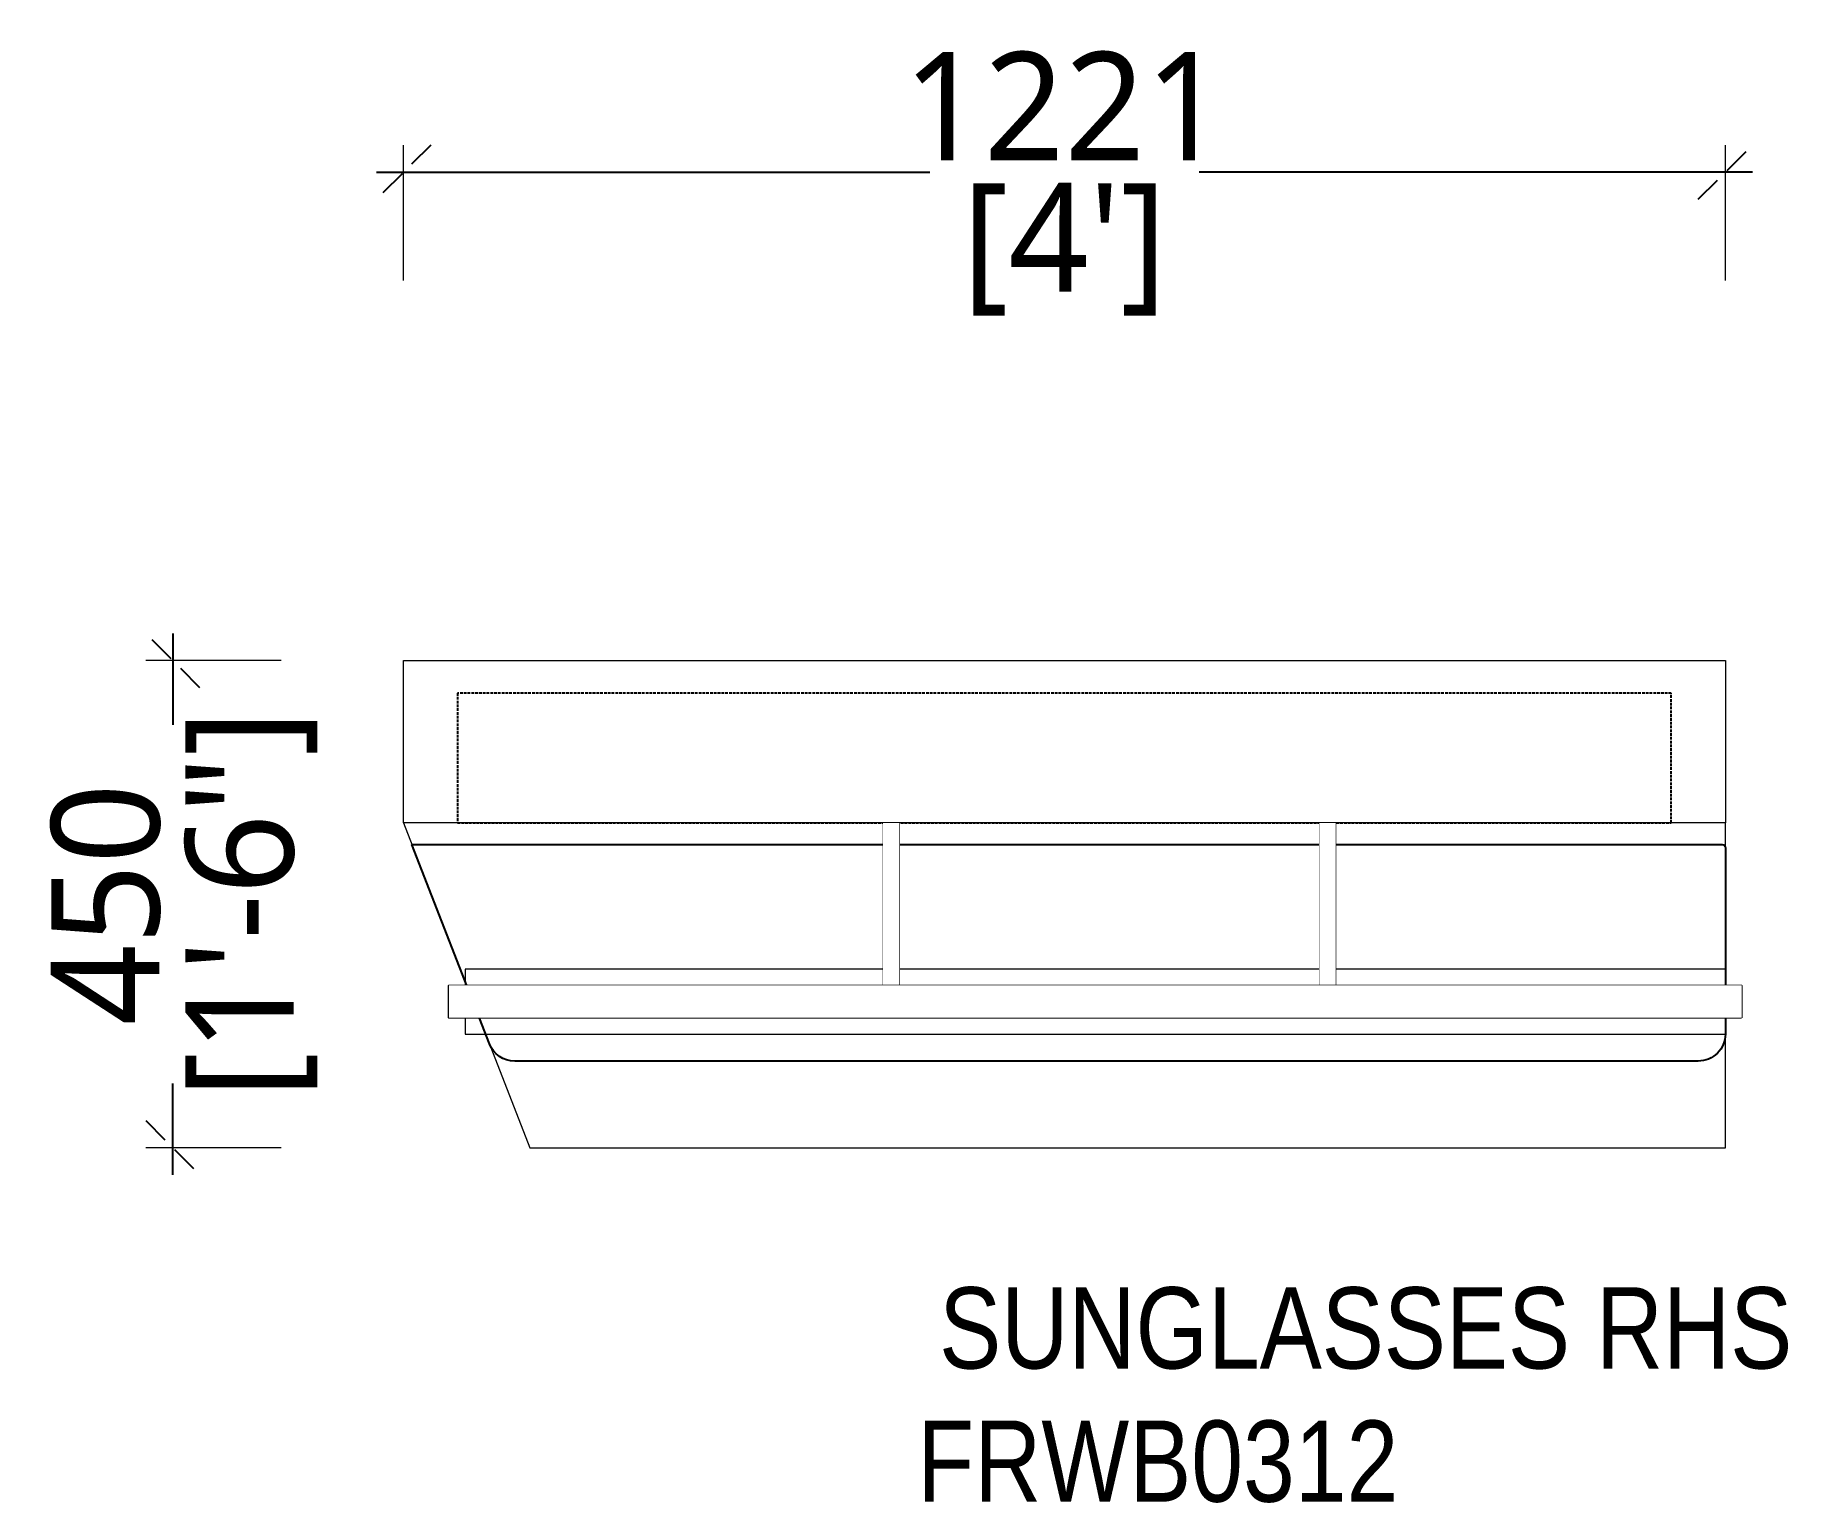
# Model space of a CAD drawing. Header units: millimetres. Extents: x 558 to 2177, y 579 to 1935.
import ezdxf

# ---------------------------------------------------------------- set-up
doc = ezdxf.new("R2010")
doc.units = ezdxf.units.MM
doc.set_wipeout_variables(frame=1)
doc.linetypes.add('DASH', pattern=[0.35, 0.25, -0.1])
doc.linetypes.add('DASHED', pattern=[0.75, 0.5, -0.25])
for name, color, linetype in [('Clipso', 250, 'Continuous'), ('Glass(extra clear)', 151, 'Continuous'), ('Plywood (Common)', 22, 'Continuous'), ('SS', 191, 'Continuous')]:
    doc.layers.add(name, color=color, linetype=linetype)
for name, color, linetype, lineweight in [('Display Unit1', 24, 'Continuous', 0), ('HATCH', 252, 'Continuous', 5), ('Reference lines', 252, 'Continuous', 0), ('Text', 250, 'Continuous', 13)]:
    doc.layers.add(name, color=color, linetype=linetype, lineweight=lineweight)
doc.styles.add('arial', font='ARIALN.TTF', dxfattribs={"height": 300})
doc.styles.add('WOT-PLAN', font='segoeuil.ttf', dxfattribs={"height": 100})
doc.dimstyles.new('WOT - 100', dxfattribs={"dimtxt": 100, "dimasz": 50, "dimexe": 25, "dimexo": 25, "dimgap": 10, "dimtad": 0, "dimdec": 0, "dimzin": 0, "dimdsep": 46, "dimtxsty": 'WOT-PLAN', "dimblk": 'OBLIQUE', "dimcen": 0.09, "dimdle": 25, "dimclrd": 151, "dimclre": 151, "dimclrt": 7, "dimadec": 0, "dimazin": 0, "dimtfac": 1, "dimtdec": 0, "dimtofl": 0, "dimtmove": 0, "dimatfit": 3, "dimldrblk": 'OPEN30', "dimfxl": 100, "dimfxlon": 1, "dimtolj": 1, "dimtzin": 0, "dimlwd": -1, "dimlwe": 5, "dimarcsym": 0})

# ---------------------------------------------------------------- blocks, each defined once
blk = doc.blocks.new('A$C20E6039F')
at = {"layer": 'Clipso', "color": 20, "linetype": 'DASH', "ltscale": 10}
blk.add_lwpolyline([(65, 420), (1186.3, 420), (1186.3, 300), (65, 300)], close=True, dxfattribs=at)
at = {"layer": 'Display Unit1', "color": 24}
blk.add_lwpolyline([(1236.1, 300), (1119.4, 0), (15, 0), (15, 300), (1236.1, 300)], dxfattribs=at)
at = {"layer": 'Glass(extra clear)', "color": 4}
blk.add_lwpolyline([(1228.4, 280), (18, 280, 0.414214), (15, 277), (15, 105, 0.414214), (40, 80), (1133.5, 80, 0.309288), (1156.8, 95.9)], format="xyb", close=True, dxfattribs=at)
at = {"layer": 'HATCH'}
for points in [[(375, 300), (390, 300), (390, 150), (375, 150)], [(778.1, 300), (793.1, 300), (793.1, 150), (778.1, 150)]]:
    blk.add_lwpolyline(points, close=True, dxfattribs=at)
at = {"layer": 'Reference lines', "color": 20}
blk.add_lwpolyline([(15, 105), (15, 165), (1179.3, 165), (1179.3, 105), (15, 105)], dxfattribs=at)
for points in [[(375, 300), (390, 300), (390, 150), (375, 150)], [(778.1, 300), (793.1, 300), (793.1, 150), (778.1, 150)]]:
    blk.add_wipeout(points).dxf.layer = 'SS'
at = {"layer": 'Display Unit1'}
blk.add_lwpolyline([(1236.1, 300), (1236.1, 450), (15, 450), (15, 300)], dxfattribs=at)
at = {"layer": 'SS'}
blk.add_lwpolyline([(0, 120), (1194.3, 120), (1194.3, 150), (0, 150)], close=True, dxfattribs=at)
blk.add_wipeout([(0, 120), (1194.3, 120), (1194.3, 150), (0, 150)]).dxf.layer = 'SS'
blk = doc.blocks.new('A$C4dce1518')
at = {"ltscale": 13, "xscale": -1}
blk.add_blockref('A$C20E6039F', (1236.1, -450), dxfattribs=at)
at = {"layer": 'Text', "color": 0, "insert": (1282.9, -578.9, 190), "char_height": 75.058, "attachment_point": 3, "style": 'arial'}
blk.add_mtext_dynamic_manual_height_columns('SUNGLASSES RHS', width=1223.572, gutter_width=492.6, heights=[0], dxfattribs=at)
at = {"layer": 'Text', "color": 0, "insert": (918.9, -702), "char_height": 75.058, "width": 1223.572, "attachment_point": 3, "style": 'arial'}
blk.add_mtext('{\\C251;\\c6710371;FRWB0312}', dxfattribs=at)
blk = doc.blocks.new('_Oblique')
at = {"color": 0, "linetype": 'ByBlock', "lineweight": -2}
blk.add_line((-0.5, -0.5), (0.5, 0.5), dxfattribs=at)
blk = doc.blocks.new('*D9')
at = {"color": 151, "lineweight": 5, "ltscale": 30, "transparency": 16777216}
for p, q in [((898.5, 1708.1), (898.5, 1833.1)), ((2119.6, 1708.1), (2119.6, 1833.1))]:
    blk.add_line(p, q, dxfattribs=at)
at = {"color": 151, "ltscale": 30, "transparency": 16777216}
for p, q in [((873.5, 1808.1), (1384.6, 1808.1)), ((2144.6, 1808.1), (1633.5, 1808.1))]:
    blk.add_line(p, q, dxfattribs=at)
at = {"layer": 'Defpoints', "color": 0, "linetype": 'DASHED', "ltscale": 30, "transparency": 16777216}
for p in [(2119.6, 1808.1), (898.5, 1281.9), (2119.6, 1281.9)]:
    blk.add_point(p, dxfattribs=at)
at = {"color": 151, "linetype": 'DASHED', "ltscale": 30, "transparency": 16777216, "xscale": 50, "yscale": 50, "zscale": 50, "rotation": 180}
blk.add_blockref('_Oblique', (898.5, 1808.1), dxfattribs=at)
at = {"color": 151, "linetype": 'DASHED', "ltscale": 30, "transparency": 16777216, "xscale": 50, "yscale": 50, "zscale": 50}
blk.add_blockref('_Oblique', (2119.6, 1808.1), dxfattribs=at)
at = {"color": 7, "linetype": 'DASHED', "lineweight": -2, "ltscale": 30, "transparency": 16777216, "char_height": 100, "attachment_point": 5, "style": 'WOT-PLAN'}
for s, insert in [('\\A1;1221', (1509, 1869.2)), ("\\A1;[4']", (1509, 1736.7))]:
    blk.add_mtext(s, dxfattribs=dict(at, insert=insert))
blk = doc.blocks.new('_Open30')
at = {"color": 0, "linetype": 'ByBlock', "lineweight": -2}
for p, q in [((-1, 0.268), (0, 0)), ((0, 0), (-1, -0.268)), ((0, 0), (-1, 0))]:
    blk.add_line(p, q, dxfattribs=at)
blk = doc.blocks.new('*D10')
at = {"color": 151, "ltscale": 30, "transparency": 16777216}
for p, q in [((685.3, 1381.9), (685.3, 1297.5)), ((685.3, 881.9), (685.3, 966.3))]:
    blk.add_line(p, q, dxfattribs=at)
at = {"color": 151, "lineweight": 5, "ltscale": 30, "transparency": 16777216}
for p, q in [((785.3, 1356.9), (660.3, 1356.9)), ((785.3, 906.9), (660.3, 906.9))]:
    blk.add_line(p, q, dxfattribs=at)
at = {"layer": 'Defpoints', "color": 0, "linetype": 'DASHED', "ltscale": 30, "transparency": 16777216}
for p in [(1745.3, 1356.9), (685.3, 906.9), (1745.3, 906.9)]:
    blk.add_point(p, dxfattribs=at)
at = {"color": 151, "linetype": 'DASHED', "ltscale": 30, "transparency": 16777216, "xscale": 50, "yscale": 50, "zscale": 50}
for p, rotation in [((685.3, 1356.9), 90), ((685.3, 906.9), 270)]:
    blk.add_blockref('_Oblique', p, dxfattribs=dict(at, rotation=rotation))
at = {"color": 7, "linetype": 'DASHED', "lineweight": -2, "ltscale": 30, "transparency": 16777216, "char_height": 100, "attachment_point": 5, "rotation": 90, "style": 'WOT-PLAN'}
for s, insert in [('\\A1;[1\'-6"]', (757.8, 1131.9)), ('\\A1;450', (623.6, 1131.9))]:
    blk.add_mtext(s, dxfattribs=dict(at, insert=insert))

msp = doc.modelspace()

# ---------------------------------------------------------------- block references
at = {"layer": 'Plywood (Common)'}
msp.add_blockref('A$C4dce1518', (898.5, 1356.9), dxfattribs=at)

# ---------------------------------------------------------------- next in the draw order: dimensions: what is measured, and where the dimension line sits
at = {"linetype": 'DASHED', "lineweight": -2, "ltscale": 30}
dim = msp.add_linear_dim(base=(2119.6, 1808.1), p1=(898.5, 1281.9), p2=(2119.6, 1281.9), dimstyle='WOT - 100', override={"dimpost": '\\X', "dimblk1": 'Oblique', "dimblk2": 'Oblique', "dimtmove": 1, "dimatfit": 2}, dxfattribs=at)
dim.commit()
dim.dimension.update_dxf_attribs({"geometry": '*D9', "text_midpoint": (1509, 1808.1)})
dim = msp.add_linear_dim(base=(685.3, 906.9), p1=(1745.3, 1356.9), p2=(1745.3, 906.9), angle=90, dimstyle='WOT - 100', override={"dimpost": '\\X', "dimblk1": 'Oblique', "dimblk2": 'Oblique', "dimtmove": 1, "dimatfit": 2}, dxfattribs=at)
dim.commit()
dim.dimension.update_dxf_attribs({"geometry": '*D10', "text_midpoint": (685.3, 1131.9), "dimtype": 160})

doc.saveas('drawing.dxf')
